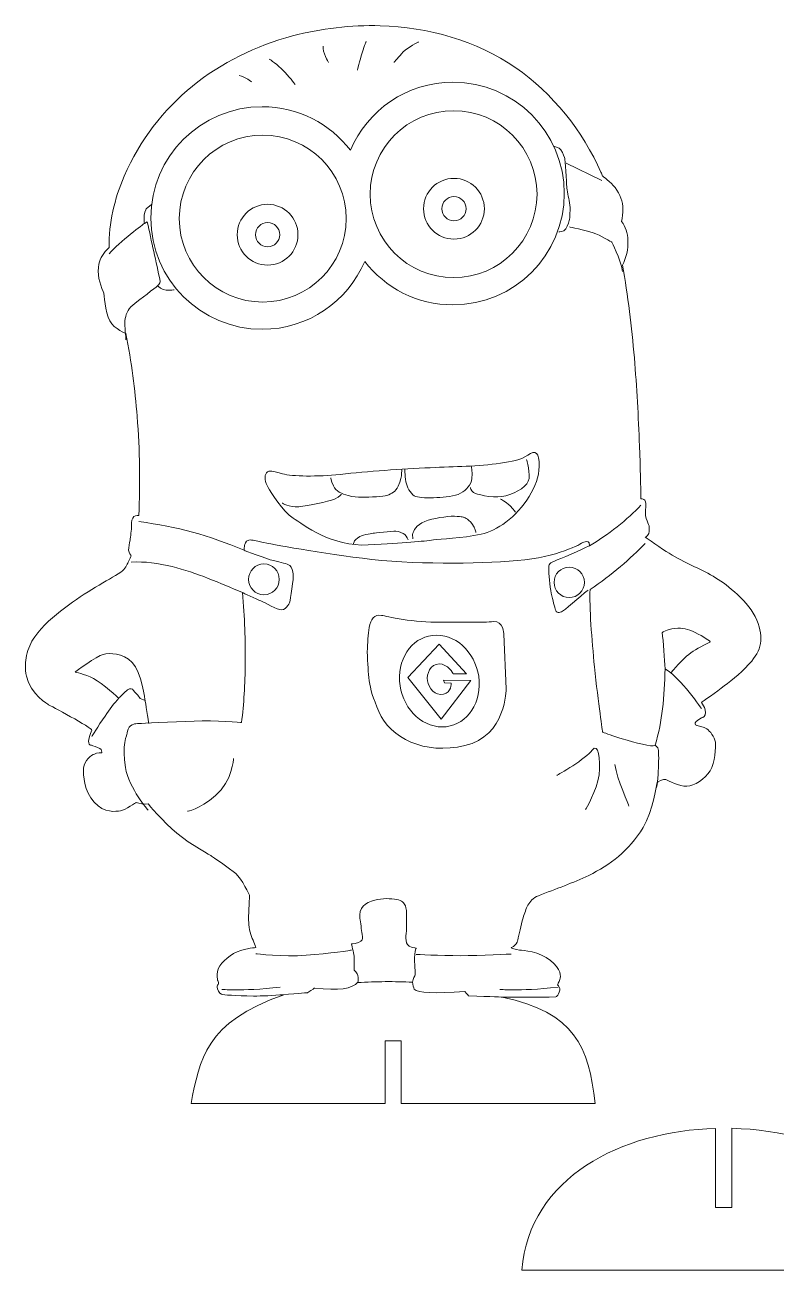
# Model space of a CAD drawing. Header units: centimetres. Extents: x -15.3 to 7.6, y -7 to 12.2.
# Drawn here: x -15.29 to -3.75, y -6.9 to 12.23 of the extents above; entities that cross this region are included whole.
import ezdxf

# ---------------------------------------------------------------- set-up
doc = ezdxf.new("R2010")
doc.units = ezdxf.units.CM
doc.header["$MEASUREMENT"] = 0
doc.layers.add('Camada 1', color=7, linetype='Continuous')

msp = doc.modelspace()

# ---------------------------------------------------------------- linework, layer by layer
at = {"layer": 'Camada 1', "color": 240, "lineweight": 9}
for centre, major_axis, ratio in [((-8.70866, 9.62719), (0, 1.28203), 1), ((-11.64067, 9.25144), (0, 1.28203), 1), ((-8.70251, 9.40308), (0, 0.4666), 0.99997857), ((-8.70251, 9.40309), (0.18633, 0), 0.99994633), ((-11.56598, 9.00426), (0, 0.4666), 0.99997857), ((-11.56598, 9.00426), (0, 0.18633), 1), ((-11.62246, 3.70846), (0, 0.23638), 1), ((-6.93187, 3.66226), (0, 0.2333), 1)]:
    msp.add_ellipse(centre, major_axis=major_axis, ratio=ratio, dxfattribs=at)
at = {"layer": 'Camada 1', "color": 250, "lineweight": 9}
for points, knots in [([(-13.99948, 8.80624), (-14.00685, 9.18229), (-13.92046, 9.55319), (-13.76955, 9.90177), (-13.76955, 9.90177), (-13.52733, 10.46126), (-13.16703, 10.92488), (-12.72176, 11.28676), (-12.72176, 11.28676), (-12.27503, 11.64986), (-11.74322, 11.9067), (-11.18239, 12.05704), (-11.18239, 12.05704), (-10.74213, 12.17506), (-10.28395, 12.22746), (-9.83505, 12.2141), (-9.83505, 12.2141), (-9.09591, 12.19212), (-8.36408, 11.98877), (-7.75379, 11.56866), (-7.75379, 11.56866), (-7.19608, 11.18476), (-6.7152, 10.58719), (-6.4442, 9.96313), (-6.4442, 9.96313), (-6.4359, 9.94401), (-6.42779, 9.92485), (-6.41989, 9.90568), (-6.41989, 9.90568), (-6.41989, 9.90568), (-6.28978, 9.80793), (-6.22818, 9.72939), (-6.22818, 9.72939), (-6.14504, 9.62339), (-6.1099, 9.51394), (-6.10745, 9.39566), (-6.10745, 9.39566), (-6.10621, 9.33519), (-6.1135, 9.27239), (-6.12727, 9.20657), (-6.12727, 9.20657), (-6.0652, 9.12901), (-6.03532, 9.02561), (-6.03027, 8.91802), (-6.03027, 8.91802), (-6.02393, 8.78333), (-6.05648, 8.64204), (-6.11339, 8.53671), (-6.11339, 8.53671), (-6.0292, 8.065), (-5.97183, 7.58923), (-5.9311, 7.11181), (-5.9311, 7.11181), (-5.89269, 6.66144), (-5.86905, 6.20957), (-5.85167, 5.75827), (-5.85167, 5.75827), (-5.83844, 5.41442), (-5.83359, 5.13752), (-5.83112, 4.9468), (-5.83112, 4.9468), (-5.80381, 4.95048), (-5.78481, 4.9411), (-5.77258, 4.92307), (-5.77258, 4.92307), (-5.75566, 4.8981), (-5.75166, 4.85654), (-5.75639, 4.80976), (-5.75639, 4.80976), (-5.75905, 4.78357), (-5.76169, 4.75166), (-5.76169, 4.72805), (-5.76169, 4.72805), (-5.76169, 4.68032), (-5.73551, 4.60488), (-5.7232, 4.57715), (-5.7232, 4.57715), (-5.70494, 4.53606), (-5.7059, 4.5409), (-5.70365, 4.52083), (-5.70365, 4.52083), (-5.70186, 4.50482), (-5.7034, 4.48517), (-5.70548, 4.44548), (-5.70548, 4.44548), (-5.69799, 4.39869), (-5.75904, 4.35385), (-5.76324, 4.35697), (-5.76324, 4.35697), (-5.76324, 4.35697), (-5.49682, 4.17063), (-5.39672, 4.10903), (-5.39672, 4.10903), (-5.14659, 3.95508), (-4.94029, 3.88462), (-4.72215, 3.75685), (-4.72215, 3.75685), (-4.61736, 3.69548), (-4.50984, 3.62088), (-4.39341, 3.51748), (-4.39341, 3.51748), (-4.26987, 3.40775), (-4.1434, 3.27308), (-4.07702, 3.13735), (-4.07702, 3.13735), (-4.0031, 2.98622), (-3.98263, 2.86226), (-3.98802, 2.76359), (-3.98802, 2.76359), (-3.99395, 2.65495), (-4.04951, 2.55057), (-4.12724, 2.45406), (-4.12724, 2.45406), (-4.24926, 2.30256), (-4.42598, 2.17045), (-4.55132, 2.07171), (-4.55132, 2.07171), (-4.65296, 1.99164), (-4.89935, 1.81917), (-4.89935, 1.81917), (-4.89935, 1.81917), (-4.89935, 1.81917), (-4.8547, 1.73754), (-4.8547, 1.73754), (-4.8547, 1.73754), (-4.8547, 1.73754), (-4.82545, 1.67288), (-4.84085, 1.62821), (-4.84085, 1.62821), (-4.85624, 1.58355), (-4.9009, 1.58048), (-4.9009, 1.58048), (-4.9009, 1.58048), (-4.9009, 1.58048), (-4.96866, 1.53428), (-4.96866, 1.53428), (-4.96866, 1.53428), (-4.96866, 1.53428), (-5.00101, 1.5081), (-4.99792, 1.48808), (-4.99792, 1.48808), (-4.99484, 1.46805), (-4.96712, 1.4619), (-4.96712, 1.4619), (-4.96712, 1.4619), (-4.96712, 1.4619), (-4.86393, 1.44651), (-4.81773, 1.41262), (-4.81773, 1.41262), (-4.77153, 1.37874), (-4.69607, 1.28635), (-4.68683, 1.20781), (-4.68683, 1.20781), (-4.67759, 1.12927), (-4.69299, 0.89211), (-4.76845, 0.76892), (-4.76845, 0.76892), (-4.84392, 0.64573), (-5.0087, 0.53023), (-5.1242, 0.53023), (-5.1242, 0.53023), (-5.23969, 0.53023), (-5.41063, 0.61493), (-5.44759, 0.63341), (-5.44759, 0.63341), (-5.48454, 0.65188), (-5.58155, 0.58567), (-5.58155, 0.58567), (-5.58155, 0.58567), (-5.58155, 0.58567), (-5.64775, 0.14529), (-5.79559, -0.1011), (-5.79559, -0.1011), (-6.01614, -0.46869), (-6.30384, -0.67845), (-6.63267, -0.83861), (-6.63267, -0.83861), (-6.87209, -0.95521), (-7.13332, -1.04553), (-7.40634, -1.1513), (-7.40634, -1.1513), (-7.48641, -1.18725), (-7.53367, -1.24018), (-7.56548, -1.29763), (-7.56548, -1.29763), (-7.5941, -1.34935), (-7.61905, -1.41897), (-7.64086, -1.49352), (-7.64086, -1.49352), (-7.67558, -1.61217), (-7.70238, -1.74336), (-7.72353, -1.83499), (-7.72353, -1.83499), (-7.72353, -1.83499), (-7.73356, -1.88658), (-7.76589, -1.91276), (-7.76589, -1.91276), (-7.79823, -1.93894), (-7.82364, -1.9505), (-7.82364, -1.9505), (-7.82364, -1.9505), (-7.82364, -1.9505), (-7.75586, -1.98512), (-7.69734, -1.98665), (-7.69734, -1.98665), (-7.63883, -1.98819), (-7.39089, -2.01127), (-7.22149, -2.14525), (-7.22149, -2.14525), (-7.05208, -2.27923), (-7.05825, -2.39319), (-7.07519, -2.43784), (-7.07519, -2.43784), (-7.09213, -2.4825), (-7.11061, -2.52253), (-7.11061, -2.52253), (-7.11061, -2.52253), (-7.11061, -2.52253), (-7.08287, -2.54717), (-7.07826, -2.57643), (-7.07826, -2.57643), (-7.07365, -2.6057), (-7.09059, -2.65958), (-7.10753, -2.67806), (-7.10753, -2.67806), (-7.12446, -2.69655), (-7.13832, -2.70579), (-7.13832, -2.70579), (-7.13832, -2.70579), (-7.40135, -2.71351), (-7.6772, -2.71451), (-7.96079, -2.70887), (-7.96079, -2.70887), (-6.84322, -2.94875), (-6.63509, -3.46679), (-6.53242, -4.34604), (-6.53242, -4.34604), (-6.53242, -4.34604), (-9.51187, -4.34604), (-9.51187, -4.34604), (-9.51187, -4.34604), (-9.51187, -4.34604), (-9.51187, -3.3838), (-9.51187, -3.3838), (-9.51187, -3.3838), (-9.51187, -3.3838), (-9.76187, -3.3838), (-9.76187, -3.3838), (-9.76187, -3.3838), (-9.76187, -3.3838), (-9.76187, -4.34604), (-9.76187, -4.34604), (-9.76187, -4.34604), (-9.76187, -4.34604), (-12.74132, -4.34604), (-12.74132, -4.34604), (-12.74132, -4.34604), (-12.6139, -3.68165), (-12.52298, -3.08779), (-11.31496, -2.67207), (-11.31496, -2.67207), (-11.47583, -2.68375), (-11.65596, -2.69411), (-11.78177, -2.69342), (-11.78177, -2.69342), (-12.06357, -2.69187), (-12.24529, -2.67338), (-12.27609, -2.66569), (-12.27609, -2.66569), (-12.30689, -2.658), (-12.3423, -2.581), (-12.3423, -2.5579), (-12.3423, -2.5579), (-12.3423, -2.53481), (-12.3269, -2.51939), (-12.32074, -2.50246), (-12.32074, -2.50246), (-12.31458, -2.48552), (-12.3346, -2.44703), (-12.3346, -2.44703), (-12.3346, -2.44703), (-12.3346, -2.44703), (-12.35309, -2.37156), (-12.33307, -2.29611), (-12.33307, -2.29611), (-12.31305, -2.22065), (-12.18214, -2.07591), (-12.03277, -2.01584), (-12.03277, -2.01584), (-11.8834, -1.95578), (-11.74481, -1.94809), (-11.74481, -1.94809), (-11.74481, -1.94809), (-11.74481, -1.94809), (-11.7833, -1.85414), (-11.81411, -1.77714), (-11.81411, -1.77714), (-11.84491, -1.70016), (-11.85876, -1.5708), (-11.85876, -1.49842), (-11.85876, -1.49842), (-11.85876, -1.42604), (-11.84182, -1.14577), (-11.84182, -1.14577), (-11.84182, -1.14577), (-11.84182, -1.14577), (-11.96656, -0.88859), (-12.05588, -0.8116), (-12.05588, -0.8116), (-12.14519, -0.73462), (-12.42546, -0.54365), (-12.42546, -0.54365), (-12.42546, -0.54365), (-12.42546, -0.54365), (-12.74269, -0.3681), (-12.95828, -0.19254), (-12.95828, -0.19254), (-13.17387, -0.01699), (-13.40178, 0.2602), (-13.40178, 0.2602), (-13.40178, 0.2602), (-13.45589, 0.25193), (-13.5427, 0.26271), (-13.58503, 0.28176), (-13.58503, 0.28176), (-13.58503, 0.28176), (-13.75133, 0.16628), (-13.82525, 0.15395), (-13.82525, 0.15395), (-13.89919, 0.14162), (-14.07087, 0.11236), (-14.23101, 0.28638), (-14.23101, 0.28638), (-14.39116, 0.46038), (-14.39888, 0.69445), (-14.39272, 0.80995), (-14.39272, 0.80995), (-14.38656, 0.92544), (-14.26953, 1.00705), (-14.22795, 1.02554), (-14.22795, 1.02554), (-14.18638, 1.04402), (-14.11246, 1.04556), (-14.11246, 1.04556), (-14.11246, 1.04556), (-14.11246, 1.04556), (-14.11091, 1.09485), (-14.1448, 1.11024), (-14.1448, 1.11024), (-14.17868, 1.12563), (-14.26336, 1.15798), (-14.27107, 1.15952), (-14.27107, 1.15952), (-14.27743, 1.16078), (-14.29843, 1.15579), (-14.30819, 1.1764), (-14.30819, 1.1764), (-14.32082, 1.20323), (-14.3179, 1.2392), (-14.30876, 1.27554), (-14.30876, 1.27554), (-14.29777, 1.31919), (-14.27776, 1.36339), (-14.2649, 1.39281), (-14.2649, 1.39281), (-14.25204, 1.42224), (-14.93017, 1.78236), (-14.93017, 1.78236), (-14.93017, 1.78236), (-14.93017, 1.78236), (-15.21353, 1.94865), (-15.27051, 2.22122), (-15.27051, 2.22122), (-15.29492, 2.33801), (-15.2888, 2.44802), (-15.26984, 2.54106), (-15.26984, 2.54106), (-15.24889, 2.64387), (-15.20397, 2.73795), (-15.14457, 2.82451), (-15.14457, 2.82451), (-15.02523, 2.99844), (-14.84741, 3.14209), (-14.68802, 3.26541), (-14.68802, 3.26541), (-14.36195, 3.5177), (-14.02299, 3.68948), (-13.81991, 3.81811), (-13.81991, 3.81811), (-13.75523, 3.87047), (-13.72136, 3.93515), (-13.70595, 3.9721), (-13.70595, 3.9721), (-13.69055, 4.00906), (-13.66284, 4.07066), (-13.66284, 4.07066), (-13.66284, 4.07066), (-13.66284, 4.07066), (-13.6998, 4.1215), (-13.70135, 4.15846), (-13.70135, 4.15846), (-13.70289, 4.19542), (-13.68595, 4.26625), (-13.67978, 4.31245), (-13.67978, 4.31245), (-13.67363, 4.35864), (-13.65512, 4.4695), (-13.65667, 4.53265), (-13.65667, 4.53265), (-13.65822, 4.5958), (-13.64896, 4.65276), (-13.61971, 4.67278), (-13.61971, 4.67278), (-13.59046, 4.69281), (-13.54272, 4.69281), (-13.54272, 4.69281), (-13.54272, 4.69281), (-13.52404, 5.18003), (-13.52754, 5.68308), (-13.56992, 6.21391), (-13.56992, 6.21391), (-13.60233, 6.61993), (-13.65751, 7.04225), (-13.74292, 7.48614), (-13.74292, 7.48614), (-13.74292, 7.48614), (-13.91539, 7.54773), (-13.99237, 7.68325), (-13.99237, 7.68325), (-14.06937, 7.81877), (-14.06936, 8.0867), (-14.09092, 8.1329), (-14.09092, 8.1329), (-14.14727, 8.25359), (-14.1893, 8.40704), (-14.15774, 8.5529), (-14.15774, 8.5529), (-14.13814, 8.6435), (-14.09012, 8.73118), (-13.99948, 8.80624)], [0, 0, 0, 0, 0.00900901, 0.00900901, 0.00900901, 0.00900901, 0.01801802, 0.01801802, 0.01801802, 0.01801802, 0.02702703, 0.02702703, 0.02702703, 0.02702703, 0.03603604, 0.03603604, 0.03603604, 0.03603604, 0.04504505, 0.04504505, 0.04504505, 0.04504505, 0.05405405, 0.05405405, 0.05405405, 0.05405405, 0.06306306, 0.06306306, 0.06306306, 0.06306306, 0.07207207, 0.07207207, 0.07207207, 0.07207207, 0.08108108, 0.08108108, 0.08108108, 0.08108108, 0.09009009, 0.09009009, 0.09009009, 0.09009009, 0.0990991, 0.0990991, 0.0990991, 0.0990991, 0.10810811, 0.10810811, 0.10810811, 0.10810811, 0.11711712, 0.11711712, 0.11711712, 0.11711712, 0.12612613, 0.12612613, 0.12612613, 0.12612613, 0.13513514, 0.13513514, 0.13513514, 0.13513514, 0.14414414, 0.14414414, 0.14414414, 0.14414414, 0.15315315, 0.15315315, 0.15315315, 0.15315315, 0.16216216, 0.16216216, 0.16216216, 0.16216216, 0.17117117, 0.17117117, 0.17117117, 0.17117117, 0.18018018, 0.18018018, 0.18018018, 0.18018018, 0.18918919, 0.18918919, 0.18918919, 0.18918919, 0.1981982, 0.1981982, 0.1981982, 0.1981982, 0.20720721, 0.20720721, 0.20720721, 0.20720721, 0.21621622, 0.21621622, 0.21621622, 0.21621622, 0.22522523, 0.22522523, 0.22522523, 0.22522523, 0.23423423, 0.23423423, 0.23423423, 0.23423423, 0.24324324, 0.24324324, 0.24324324, 0.24324324, 0.25225225, 0.25225225, 0.25225225, 0.25225225, 0.26126126, 0.26126126, 0.26126126, 0.26126126, 0.27027027, 0.27027027, 0.27027027, 0.27027027, 0.27927928, 0.27927928, 0.27927928, 0.27927928, 0.28828829, 0.28828829, 0.28828829, 0.28828829, 0.2972973, 0.2972973, 0.2972973, 0.2972973, 0.30630631, 0.30630631, 0.30630631, 0.30630631, 0.31531532, 0.31531532, 0.31531532, 0.31531532, 0.32432432, 0.32432432, 0.32432432, 0.32432432, 0.33333333, 0.33333333, 0.33333333, 0.33333333, 0.34234234, 0.34234234, 0.34234234, 0.34234234, 0.35135135, 0.35135135, 0.35135135, 0.35135135, 0.36036036, 0.36036036, 0.36036036, 0.36036036, 0.36936937, 0.36936937, 0.36936937, 0.36936937, 0.37837838, 0.37837838, 0.37837838, 0.37837838, 0.38738739, 0.38738739, 0.38738739, 0.38738739, 0.3963964, 0.3963964, 0.3963964, 0.3963964, 0.40540541, 0.40540541, 0.40540541, 0.40540541, 0.41441441, 0.41441441, 0.41441441, 0.41441441, 0.42342342, 0.42342342, 0.42342342, 0.42342342, 0.43243243, 0.43243243, 0.43243243, 0.43243243, 0.44144144, 0.44144144, 0.44144144, 0.44144144, 0.45045045, 0.45045045, 0.45045045, 0.45045045, 0.45945946, 0.45945946, 0.45945946, 0.45945946, 0.46846847, 0.46846847, 0.46846847, 0.46846847, 0.47747748, 0.47747748, 0.47747748, 0.47747748, 0.48648649, 0.48648649, 0.48648649, 0.48648649, 0.4954955, 0.4954955, 0.4954955, 0.4954955, 0.5045045, 0.5045045, 0.5045045, 0.5045045, 0.51351351, 0.51351351, 0.51351351, 0.51351351, 0.52252252, 0.52252252, 0.52252252, 0.52252252, 0.53153153, 0.53153153, 0.53153153, 0.53153153, 0.54054054, 0.54054054, 0.54054054, 0.54054054, 0.54954955, 0.54954955, 0.54954955, 0.54954955, 0.55855856, 0.55855856, 0.55855856, 0.55855856, 0.56756757, 0.56756757, 0.56756757, 0.56756757, 0.57657658, 0.57657658, 0.57657658, 0.57657658, 0.58558559, 0.58558559, 0.58558559, 0.58558559, 0.59459459, 0.59459459, 0.59459459, 0.59459459, 0.6036036, 0.6036036, 0.6036036, 0.6036036, 0.61261261, 0.61261261, 0.61261261, 0.61261261, 0.62162162, 0.62162162, 0.62162162, 0.62162162, 0.63063063, 0.63063063, 0.63063063, 0.63063063, 0.63963964, 0.63963964, 0.63963964, 0.63963964, 0.64864865, 0.64864865, 0.64864865, 0.64864865, 0.65765766, 0.65765766, 0.65765766, 0.65765766, 0.66666667, 0.66666667, 0.66666667, 0.66666667, 0.67567568, 0.67567568, 0.67567568, 0.67567568, 0.68468468, 0.68468468, 0.68468468, 0.68468468, 0.69369369, 0.69369369, 0.69369369, 0.69369369, 0.7027027, 0.7027027, 0.7027027, 0.7027027, 0.71171171, 0.71171171, 0.71171171, 0.71171171, 0.72072072, 0.72072072, 0.72072072, 0.72072072, 0.72972973, 0.72972973, 0.72972973, 0.72972973, 0.73873874, 0.73873874, 0.73873874, 0.73873874, 0.74774775, 0.74774775, 0.74774775, 0.74774775, 0.75675676, 0.75675676, 0.75675676, 0.75675676, 0.76576577, 0.76576577, 0.76576577, 0.76576577, 0.77477477, 0.77477477, 0.77477477, 0.77477477, 0.78378378, 0.78378378, 0.78378378, 0.78378378, 0.79279279, 0.79279279, 0.79279279, 0.79279279, 0.8018018, 0.8018018, 0.8018018, 0.8018018, 0.81081081, 0.81081081, 0.81081081, 0.81081081, 0.81981982, 0.81981982, 0.81981982, 0.81981982, 0.82882883, 0.82882883, 0.82882883, 0.82882883, 0.83783784, 0.83783784, 0.83783784, 0.83783784, 0.84684685, 0.84684685, 0.84684685, 0.84684685, 0.85585586, 0.85585586, 0.85585586, 0.85585586, 0.86486486, 0.86486486, 0.86486486, 0.86486486, 0.87387387, 0.87387387, 0.87387387, 0.87387387, 0.88288288, 0.88288288, 0.88288288, 0.88288288, 0.89189189, 0.89189189, 0.89189189, 0.89189189, 0.9009009, 0.9009009, 0.9009009, 0.9009009, 0.90990991, 0.90990991, 0.90990991, 0.90990991, 0.91891892, 0.91891892, 0.91891892, 0.91891892, 0.92792793, 0.92792793, 0.92792793, 0.92792793, 0.93693694, 0.93693694, 0.93693694, 0.93693694, 0.94594595, 0.94594595, 0.94594595, 0.94594595, 0.95495495, 0.95495495, 0.95495495, 0.95495495, 0.96396396, 0.96396396, 0.96396396, 0.96396396, 0.97297297, 0.97297297, 0.97297297, 0.97297297, 0.98198198, 0.98198198, 0.98198198, 0.98198198, 1, 1, 1, 1]), ([(-9.33731, -2.48109), (-9.33731, -2.48109), (-9.33732, -2.47941), (-9.33732, -2.47941), (-9.33732, -2.47941), (-9.33732, -2.4286), (-9.29727, -2.37315), (-9.29727, -2.37315), (-9.29727, -2.37315), (-9.29727, -2.37315), (-9.30037, -2.24842), (-9.30498, -2.20992), (-9.30498, -2.20992), (-9.30959, -2.17143), (-9.31114, -2.04823), (-9.30036, -2.00973), (-9.30036, -2.00973), (-9.28958, -1.97124), (-9.28496, -1.95737), (-9.28496, -1.95737), (-9.28496, -1.95737), (-9.28496, -1.95737), (-9.39725, -1.94199), (-9.41881, -1.90348), (-9.41881, -1.90348), (-9.44037, -1.86497), (-9.44499, -1.81877), (-9.44037, -1.7695), (-9.44037, -1.7695), (-9.43575, -1.72023), (-9.43113, -1.65093), (-9.43113, -1.65093), (-9.43113, -1.65093), (-9.43113, -1.65093), (-9.42188, -1.35371), (-9.44806, -1.30752), (-9.44806, -1.30752), (-9.47424, -1.26132), (-9.49889, -1.22436), (-9.58204, -1.20896), (-9.58204, -1.20896), (-9.67179, -1.19234), (-9.80556, -1.19011), (-9.92088, -1.21953), (-9.92088, -1.21953), (-10.06161, -1.25542), (-10.17489, -1.33847), (-10.14719, -1.5), (-10.14719, -1.5), (-10.13795, -1.5539), (-10.12256, -1.68327), (-10.11486, -1.74485), (-10.11486, -1.74485), (-10.10715, -1.80644), (-10.09791, -1.81724), (-10.13333, -1.85111), (-10.13333, -1.85111), (-10.16875, -1.88498), (-10.27656, -1.89114), (-10.27656, -1.89114), (-10.27656, -1.89114), (-10.27656, -1.89114), (-10.24499, -2.02662), (-10.23728, -2.08053), (-10.23728, -2.08053), (-10.22958, -2.13444), (-10.23728, -2.29458), (-10.23728, -2.29458), (-10.23728, -2.29458), (-10.23728, -2.29458), (-10.18953, -2.34231), (-10.17721, -2.37926), (-10.17721, -2.37926), (-10.16487, -2.41622), (-10.17874, -2.47936), (-10.17874, -2.47936), (-10.17874, -2.47936), (-10.17874, -2.47936), (-10.17915, -2.48248), (-10.18074, -2.48744), (-10.18074, -2.48744), (-10.0407, -2.47812), (-9.89902, -2.47296), (-9.75724, -2.47194), (-9.75724, -2.47194), (-9.61687, -2.47093), (-9.47641, -2.47405), (-9.33731, -2.48109)], [0, 0, 0, 0, 0.04347826, 0.04347826, 0.04347826, 0.04347826, 0.08695652, 0.08695652, 0.08695652, 0.08695652, 0.13043478, 0.13043478, 0.13043478, 0.13043478, 0.17391304, 0.17391304, 0.17391304, 0.17391304, 0.2173913, 0.2173913, 0.2173913, 0.2173913, 0.26086957, 0.26086957, 0.26086957, 0.26086957, 0.30434783, 0.30434783, 0.30434783, 0.30434783, 0.34782609, 0.34782609, 0.34782609, 0.34782609, 0.39130435, 0.39130435, 0.39130435, 0.39130435, 0.43478261, 0.43478261, 0.43478261, 0.43478261, 0.47826087, 0.47826087, 0.47826087, 0.47826087, 0.52173913, 0.52173913, 0.52173913, 0.52173913, 0.56521739, 0.56521739, 0.56521739, 0.56521739, 0.60869565, 0.60869565, 0.60869565, 0.60869565, 0.65217391, 0.65217391, 0.65217391, 0.65217391, 0.69565217, 0.69565217, 0.69565217, 0.69565217, 0.73913043, 0.73913043, 0.73913043, 0.73913043, 0.7826087, 0.7826087, 0.7826087, 0.7826087, 0.82608696, 0.82608696, 0.82608696, 0.82608696, 0.86956522, 0.86956522, 0.86956522, 0.86956522, 0.91304348, 0.91304348, 0.91304348, 0.91304348, 1, 1, 1, 1])]:
    msp.add_open_spline(points, degree=3, knots=knots, dxfattribs=at)
at = {"layer": 'Camada 1', "color": 240, "lineweight": 9}
for points in [[(-10.62968, 11.65157), (-10.62968, 11.65157), (-10.72515, 11.81482), (-10.71283, 11.90105)], [(-11.81542, 11.35283), (-11.81542, 11.35283), (-11.90166, 11.43291), (-12.0033, 11.44831)], [(-6.43191, 9.83745), (-6.43191, 9.83745), (-6.97843, 10.10523), (-6.97843, 10.10523)], [(-13.4585, 9.17827), (-13.4585, 9.17827), (-13.84442, 8.89317), (-13.99948, 8.70923)], [(-13.44724, 1.84533), (-13.44724, 1.84533), (-13.39241, 1.52234), (-13.39214, 1.49207)], [(-6.0148, 0.22439), (-6.0148, 0.22439), (-6.19342, 0.64634), (-6.23346, 0.86192)], [(-12.26687, -2.59057), (-12.26687, -2.59057), (-12.00199, -2.62446), (-11.37063, -2.5567)], [(-7.99995, -2.59057), (-7.99995, -2.59057), (-7.73507, -2.62446), (-7.10371, -2.5567)]]:
    msp.add_open_spline(points, degree=3, dxfattribs=at)
for points, knots in [([(-10.05066, 11.97188), (-10.05066, 11.97188), (-10.0753, 11.92569), (-10.11226, 11.79942), (-10.11226, 11.79942), (-10.14922, 11.67314), (-10.18618, 11.53147), (-10.18618, 11.53147)], [0, 0, 0, 0, 0.33333333, 0.33333333, 0.33333333, 0.33333333, 1, 1, 1, 1]), ([(-9.24683, 11.96572), (-9.24683, 11.96572), (-9.41313, 11.88258), (-9.48089, 11.81173), (-9.48089, 11.81173), (-9.54865, 11.74089), (-9.62256, 11.65157), (-9.62256, 11.65157)], [0, 0, 0, 0, 0.33333333, 0.33333333, 0.33333333, 0.33333333, 1, 1, 1, 1]), ([(-11.53516, 11.70086), (-11.53516, 11.70086), (-11.40271, 11.60538), (-11.32572, 11.52838), (-11.32572, 11.52838), (-11.24873, 11.45138), (-11.14402, 11.31279), (-11.14402, 11.31279)], [0, 0, 0, 0, 0.33333333, 0.33333333, 0.33333333, 0.33333333, 1, 1, 1, 1]), ([(-8.71789, 11.3465), (-7.77341, 11.3465), (-7.00779, 10.58088), (-7.00779, 9.63642), (-7.00779, 9.63642), (-7.00779, 8.69194), (-7.77341, 7.92632), (-8.71789, 7.92632), (-8.71789, 7.92632), (-9.27037, 7.92632), (-9.76162, 8.18835), (-10.07424, 8.59487), (-10.07424, 8.59487), (-10.33387, 7.98117), (-10.94159, 7.55057), (-11.64989, 7.55057), (-11.64989, 7.55057), (-12.59436, 7.55057), (-13.35998, 8.31619), (-13.35998, 9.26067), (-13.35998, 9.26067), (-13.35998, 10.20513), (-12.59436, 10.97075), (-11.64989, 10.97075), (-11.64989, 10.97075), (-11.09737, 10.97075), (-10.60612, 10.70869), (-10.29349, 10.30214), (-10.29349, 10.30214), (-10.03386, 10.91587), (-9.42619, 11.3465), (-8.71789, 11.3465)], [0, 0, 0, 0, 0.11111111, 0.11111111, 0.11111111, 0.11111111, 0.22222222, 0.22222222, 0.22222222, 0.22222222, 0.33333333, 0.33333333, 0.33333333, 0.33333333, 0.44444444, 0.44444444, 0.44444444, 0.44444444, 0.55555556, 0.55555556, 0.55555556, 0.55555556, 0.66666667, 0.66666667, 0.66666667, 0.66666667, 0.77777778, 0.77777778, 0.77777778, 0.77777778, 1, 1, 1, 1]), ([(-7.1687, 10.36157), (-7.1687, 10.36157), (-7.0893, 10.35162), (-7.05851, 10.30851), (-7.05851, 10.30851), (-7.02772, 10.26539), (-6.99999, 10.17608), (-6.99999, 10.17608), (-6.99999, 10.17608), (-6.99999, 10.17608), (-6.97226, 9.79724), (-6.96919, 9.74181), (-6.96919, 9.74181), (-6.96612, 9.68638), (-6.94148, 9.57859), (-6.92608, 9.49543), (-6.92608, 9.49543), (-6.91068, 9.41227), (-6.92608, 9.23672), (-6.92608, 9.23672), (-6.92608, 9.23672), (-6.92608, 9.23672), (-6.95071, 9.13816), (-6.98459, 9.09196), (-6.98459, 9.09196), (-7.01848, 9.04576), (-7.08931, 9.04885), (-7.08931, 9.04885)], [0, 0, 0, 0, 0.125, 0.125, 0.125, 0.125, 0.25, 0.25, 0.25, 0.25, 0.375, 0.375, 0.375, 0.375, 0.5, 0.5, 0.5, 0.5, 0.625, 0.625, 0.625, 0.625, 0.75, 0.75, 0.75, 0.75, 1, 1, 1, 1]), ([(-13.34729, 9.47005), (-13.34729, 9.47005), (-13.43387, 9.40001), (-13.43387, 9.40001), (-13.43387, 9.40001), (-13.43387, 9.40001), (-13.46776, 9.3107), (-13.46467, 9.25834), (-13.46467, 9.25834), (-13.46159, 9.20598), (-13.4585, 9.17827), (-13.4585, 9.17827), (-13.4585, 9.17827), (-13.4585, 9.17827), (-13.41539, 9.2029), (-13.41539, 9.2029), (-13.41539, 9.2029), (-13.34865, 8.89799), (-13.28193, 8.59309), (-13.2152, 8.28819), (-13.2152, 8.28819), (-13.2152, 8.28819), (-13.22137, 8.24506), (-13.25524, 8.21734), (-13.25524, 8.21734), (-13.28911, 8.18963), (-13.53858, 8.00175), (-13.60634, 7.94939), (-13.60634, 7.94939), (-13.70045, 7.87668), (-13.73928, 7.80004), (-13.75267, 7.71662), (-13.75267, 7.71662), (-13.76842, 7.61846), (-13.74897, 7.51087), (-13.74292, 7.38913)], [0, 0, 0, 0, 0.1, 0.1, 0.1, 0.1, 0.2, 0.2, 0.2, 0.2, 0.3, 0.3, 0.3, 0.3, 0.4, 0.4, 0.4, 0.4, 0.5, 0.5, 0.5, 0.5, 0.6, 0.6, 0.6, 0.6, 0.7, 0.7, 0.7, 0.7, 0.8, 0.8, 0.8, 0.8, 1, 1, 1, 1]), ([(-6.92916, 9.12276), (-6.92916, 9.12276), (-6.6797, 9.07041), (-6.56574, 9.03345), (-6.56574, 9.03345), (-6.45178, 8.99649), (-6.27623, 8.8887), (-6.27623, 8.8887), (-6.27623, 8.8887), (-6.27623, 8.8887), (-6.14915, 8.65004), (-6.11339, 8.4397)], [0, 0, 0, 0, 0.25, 0.25, 0.25, 0.25, 0.5, 0.5, 0.5, 0.5, 1, 1, 1, 1]), ([(-13.25524, 8.21734), (-13.25524, 8.21734), (-13.18747, 8.14955), (-13.12587, 8.14955), (-13.12587, 8.14955), (-13.06427, 8.14955), (-12.99959, 8.15878), (-12.99959, 8.15878)], [0, 0, 0, 0, 0.33333333, 0.33333333, 0.33333333, 0.33333333, 1, 1, 1, 1]), ([(-10.45282, 5.3216), (-10.79161, 5.28464), (-11.192, 5.28772), (-11.33675, 5.33084), (-11.33675, 5.33084), (-11.48149, 5.37395), (-11.54308, 5.39244), (-11.58313, 5.34624), (-11.58313, 5.34624), (-11.62317, 5.30004), (-11.60161, 5.19839), (-11.55849, 5.1214), (-11.55849, 5.1214), (-11.51538, 5.04442), (-11.33059, 4.75491), (-11.17351, 4.65019), (-11.17351, 4.65019), (-11.01644, 4.54547), (-10.5791, 4.20669), (-10.01857, 4.23748), (-10.01857, 4.23748), (-9.45804, 4.26827), (-9.17163, 4.29291), (-9.01763, 4.31447), (-9.01763, 4.31447), (-8.91682, 4.32858), (-8.57717, 4.3374), (-8.28632, 4.40228), (-8.28632, 4.40228), (-8.15929, 4.4306), (-8.02875, 4.49652), (-7.90811, 4.58659), (-7.90811, 4.58659), (-7.62648, 4.79684), (-7.3986, 5.13878), (-7.39452, 5.44168), (-7.39452, 5.44168), (-7.39145, 5.66958), (-7.44688, 5.6973), (-7.56699, 5.61723), (-7.56699, 5.61723), (-7.68711, 5.53715), (-7.81647, 5.51867), (-7.98586, 5.49402), (-7.98586, 5.49402), (-8.34061, 5.44241), (-8.67561, 5.44217), (-9.06667, 5.42469), (-9.06667, 5.42469), (-9.5147, 5.40467), (-10.02098, 5.3687), (-10.45282, 5.3216)], [0, 0, 0, 0, 0.07142857, 0.07142857, 0.07142857, 0.07142857, 0.14285714, 0.14285714, 0.14285714, 0.14285714, 0.21428571, 0.21428571, 0.21428571, 0.21428571, 0.28571429, 0.28571429, 0.28571429, 0.28571429, 0.35714286, 0.35714286, 0.35714286, 0.35714286, 0.42857143, 0.42857143, 0.42857143, 0.42857143, 0.5, 0.5, 0.5, 0.5, 0.57142857, 0.57142857, 0.57142857, 0.57142857, 0.64285714, 0.64285714, 0.64285714, 0.64285714, 0.71428571, 0.71428571, 0.71428571, 0.71428571, 0.78571429, 0.78571429, 0.78571429, 0.78571429, 0.85714286, 0.85714286, 0.85714286, 0.85714286, 1, 1, 1, 1]), ([(-8.4509, 5.1183), (-8.4509, 5.1183), (-8.44473, 5.07518), (-8.4047, 5.04438), (-8.4047, 5.04438), (-8.36467, 5.01358), (-8.12751, 4.96123), (-7.96736, 4.97971), (-7.96736, 4.97971), (-7.80722, 4.99818), (-7.60394, 5.11522), (-7.56082, 5.21686), (-7.56082, 5.21686), (-7.51771, 5.31849), (-7.58854, 5.55256), (-7.58854, 5.55256)], [0, 0, 0, 0, 0.2, 0.2, 0.2, 0.2, 0.4, 0.4, 0.4, 0.4, 0.6, 0.6, 0.6, 0.6, 1, 1, 1, 1]), ([(-9.50382, 5.40115), (-9.50382, 5.40115), (-9.50957, 5.31313), (-9.50957, 5.31313), (-9.50957, 5.31313), (-9.50957, 5.31313), (-9.51573, 5.22228), (-9.56039, 5.13912), (-9.56039, 5.13912), (-9.60506, 5.05596), (-9.65279, 5.02978), (-9.73287, 4.99745), (-9.73287, 4.99745), (-9.78375, 4.9769), (-9.98445, 4.97188), (-10.12405, 4.97098), (-10.12405, 4.97098), (-10.18085, 4.9706), (-10.25457, 4.97722), (-10.32566, 4.99477), (-10.32566, 4.99477), (-10.42509, 5.01933), (-10.51943, 5.06537), (-10.55519, 5.14374), (-10.55519, 5.14374), (-10.59522, 5.23151), (-10.59215, 5.27002), (-10.59215, 5.27002)], [0, 0, 0, 0, 0.125, 0.125, 0.125, 0.125, 0.25, 0.25, 0.25, 0.25, 0.375, 0.375, 0.375, 0.375, 0.5, 0.5, 0.5, 0.5, 0.625, 0.625, 0.625, 0.625, 0.75, 0.75, 0.75, 0.75, 1, 1, 1, 1]), ([(-9.45547, 5.40413), (-9.45547, 5.40413), (-9.45803, 5.25689), (-9.43339, 5.17681), (-9.43339, 5.17681), (-9.40874, 5.09674), (-9.35331, 5.00128), (-9.29171, 4.98279), (-9.29171, 4.98279), (-9.23011, 4.96431), (-9.09459, 4.95506), (-8.96832, 4.96431), (-8.96832, 4.96431), (-8.84204, 4.97355), (-8.69422, 4.97971), (-8.60182, 5.03206), (-8.60182, 5.03206), (-8.50942, 5.08442), (-8.43549, 5.16141), (-8.42626, 5.25997), (-8.42626, 5.25997), (-8.41703, 5.35853), (-8.43719, 5.45056), (-8.43719, 5.45056)], [0, 0, 0, 0, 0.14285714, 0.14285714, 0.14285714, 0.14285714, 0.28571429, 0.28571429, 0.28571429, 0.28571429, 0.42857143, 0.42857143, 0.42857143, 0.42857143, 0.57142857, 0.57142857, 0.57142857, 0.57142857, 0.71428571, 0.71428571, 0.71428571, 0.71428571, 1, 1, 1, 1]), ([(-10.43354, 5.019), (-10.43354, 5.019), (-10.44277, 4.98358), (-10.53979, 4.942), (-10.53979, 4.942), (-10.63681, 4.90042), (-10.93555, 4.83729), (-11.08647, 4.82497), (-11.08647, 4.82497), (-11.23738, 4.81266), (-11.3421, 4.8804), (-11.3421, 4.8804)], [0, 0, 0, 0, 0.25, 0.25, 0.25, 0.25, 0.5, 0.5, 0.5, 0.5, 1, 1, 1, 1]), ([(-13.54272, 4.5958), (-12.94537, 4.51842), (-12.48348, 4.38761), (-11.92666, 4.15513), (-11.92666, 4.15513), (-11.92461, 4.18182), (-11.92255, 4.20851), (-11.9205, 4.2352), (-11.9205, 4.2352), (-11.9205, 4.2352), (-11.90818, 4.30297), (-11.85582, 4.3122), (-11.85582, 4.3122), (-11.80347, 4.32143), (-11.72338, 4.29679), (-11.67411, 4.28447), (-11.67411, 4.28447), (-11.62483, 4.27216), (-10.8826, 4.13048), (-10.10955, 4.03193), (-10.10955, 4.03193), (-9.3365, 3.93337), (-8.36943, 3.94571), (-7.7319, 3.99806), (-7.7319, 3.99806), (-7.09437, 4.05042), (-6.76483, 4.2506), (-6.70632, 4.2814), (-6.70632, 4.2814), (-6.6478, 4.3122), (-6.62316, 4.26909), (-6.62316, 4.26909), (-6.62316, 4.26909), (-6.62316, 4.26909), (-6.62009, 4.22597), (-6.62009, 4.22597), (-6.62009, 4.22597), (-6.49098, 4.2991), (-6.3396, 4.40321), (-6.19638, 4.5163), (-6.19638, 4.5163), (-6.05784, 4.62569), (-5.92693, 4.7435), (-5.83111, 4.84979)], [0, 0, 0, 0, 0.08333333, 0.08333333, 0.08333333, 0.08333333, 0.16666667, 0.16666667, 0.16666667, 0.16666667, 0.25, 0.25, 0.25, 0.25, 0.33333333, 0.33333333, 0.33333333, 0.33333333, 0.41666667, 0.41666667, 0.41666667, 0.41666667, 0.5, 0.5, 0.5, 0.5, 0.58333333, 0.58333333, 0.58333333, 0.58333333, 0.66666667, 0.66666667, 0.66666667, 0.66666667, 0.75, 0.75, 0.75, 0.75, 0.83333333, 0.83333333, 0.83333333, 0.83333333, 1, 1, 1, 1]), ([(-7.98659, 4.94202), (-7.98659, 4.94202), (-7.91267, 4.90814), (-7.8403, 4.8373), (-7.8403, 4.8373), (-7.76793, 4.76646), (-7.75715, 4.74028), (-7.75715, 4.74028)], [0, 0, 0, 0, 0.33333333, 0.33333333, 0.33333333, 0.33333333, 1, 1, 1, 1]), ([(-9.33483, 4.33295), (-9.33483, 4.33295), (-9.3379, 4.4007), (-9.3379, 4.4007), (-9.3379, 4.4007), (-9.3379, 4.4007), (-9.32867, 4.48385), (-9.23473, 4.55161), (-9.23473, 4.55161), (-9.14079, 4.61937), (-8.956, 4.65786), (-8.79893, 4.67326), (-8.79893, 4.67326), (-8.64185, 4.68866), (-8.55869, 4.66403), (-8.55869, 4.66403), (-8.55869, 4.66403), (-8.55869, 4.66403), (-8.48477, 4.644), (-8.4278, 4.56701), (-8.4278, 4.56701), (-8.37083, 4.49002), (-8.36775, 4.42996), (-8.36775, 4.42996)], [0, 0, 0, 0, 0.14285714, 0.14285714, 0.14285714, 0.14285714, 0.28571429, 0.28571429, 0.28571429, 0.28571429, 0.42857143, 0.42857143, 0.42857143, 0.42857143, 0.57142857, 0.57142857, 0.57142857, 0.57142857, 0.71428571, 0.71428571, 0.71428571, 0.71428571, 1, 1, 1, 1]), ([(-9.40487, 4.31601), (-9.40487, 4.31601), (-9.43028, 4.37067), (-9.45646, 4.39608), (-9.45646, 4.39608), (-9.48264, 4.42149), (-9.545, 4.44692), (-9.59659, 4.44845), (-9.59659, 4.44845), (-9.64818, 4.44999), (-9.93846, 4.41688), (-9.93846, 4.41688), (-9.93846, 4.41688), (-9.93846, 4.41688), (-10.09091, 4.39841), (-10.14789, 4.36761), (-10.14789, 4.36761), (-10.20487, 4.33681), (-10.23105, 4.3014), (-10.23721, 4.28292), (-10.23721, 4.28292), (-10.24337, 4.26443), (-10.24568, 4.25442), (-10.24568, 4.25442)], [0, 0, 0, 0, 0.14285714, 0.14285714, 0.14285714, 0.14285714, 0.28571429, 0.28571429, 0.28571429, 0.28571429, 0.42857143, 0.42857143, 0.42857143, 0.42857143, 0.57142857, 0.57142857, 0.57142857, 0.57142857, 0.71428571, 0.71428571, 0.71428571, 0.71428571, 1, 1, 1, 1]), ([(-6.62009, 4.22597), (-6.62009, 4.22597), (-6.98807, 4.05261), (-7.11742, 4.00642), (-7.11742, 4.00642), (-7.24677, 3.96023), (-7.24677, 3.93867), (-7.24677, 3.87092), (-7.24677, 3.87092), (-7.24677, 3.80316), (-7.22831, 3.60296), (-7.20674, 3.49517), (-7.20674, 3.49517), (-7.18517, 3.38738), (-7.15746, 3.28574), (-7.13898, 3.2303), (-7.13898, 3.2303), (-7.12049, 3.17486), (-7.0589, 3.20259), (-7.01886, 3.2303), (-7.01886, 3.2303), (-6.97882, 3.25802), (-6.64312, 3.54445), (-6.64312, 3.54445)], [0, 0, 0, 0, 0.14285714, 0.14285714, 0.14285714, 0.14285714, 0.28571429, 0.28571429, 0.28571429, 0.28571429, 0.42857143, 0.42857143, 0.42857143, 0.42857143, 0.57142857, 0.57142857, 0.57142857, 0.57142857, 0.71428571, 0.71428571, 0.71428571, 0.71428571, 1, 1, 1, 1]), ([(-5.76324, 4.25996), (-5.99267, 4.03197), (-6.27326, 3.77567), (-6.61081, 3.55451), (-6.61081, 3.55451), (-6.62568, 3.29321), (-6.58465, 2.77268), (-6.5434, 2.36658), (-6.5434, 2.36658), (-6.48556, 1.79708), (-6.41752, 1.35937), (-6.41752, 1.35937), (-6.41752, 1.35937), (-6.37231, 1.34359), (-6.25334, 1.30244), (-6.11983, 1.26092), (-6.11983, 1.26092), (-5.90998, 1.19564), (-5.66414, 1.1294), (-5.61214, 1.15917), (-5.61214, 1.15917), (-5.61214, 1.15917), (-5.56747, 1.14376), (-5.56131, 1.07908), (-5.56131, 1.07908), (-5.55375, 0.99959), (-5.55788, 0.84724), (-5.56751, 0.71248), (-5.56751, 0.71248), (-5.57319, 0.63297), (-5.5808, 0.55957), (-5.58904, 0.51085)], [0, 0, 0, 0, 0.11111111, 0.11111111, 0.11111111, 0.11111111, 0.22222222, 0.22222222, 0.22222222, 0.22222222, 0.33333333, 0.33333333, 0.33333333, 0.33333333, 0.44444444, 0.44444444, 0.44444444, 0.44444444, 0.55555556, 0.55555556, 0.55555556, 0.55555556, 0.66666667, 0.66666667, 0.66666667, 0.66666667, 0.77777778, 0.77777778, 0.77777778, 0.77777778, 1, 1, 1, 1]), ([(-11.92666, 4.15513), (-11.92666, 4.15513), (-11.58394, 4.02183), (-11.47307, 3.99719), (-11.47307, 3.99719), (-11.36219, 3.97255), (-11.26673, 3.94793), (-11.22669, 3.9202), (-11.22669, 3.9202), (-11.18664, 3.89247), (-11.18049, 3.83089), (-11.17124, 3.79084), (-11.17124, 3.79084), (-11.162, 3.7508), (-11.2236, 3.3689), (-11.2236, 3.3689), (-11.2236, 3.3689), (-11.2236, 3.3689), (-11.26979, 3.24262), (-11.34679, 3.23954), (-11.34679, 3.23954), (-11.42379, 3.23647), (-11.60243, 3.35351), (-11.67018, 3.37815), (-11.67018, 3.37815), (-11.73794, 3.40278), (-11.9505, 3.50532), (-11.9505, 3.50532)], [0, 0, 0, 0, 0.125, 0.125, 0.125, 0.125, 0.25, 0.25, 0.25, 0.25, 0.375, 0.375, 0.375, 0.375, 0.5, 0.5, 0.5, 0.5, 0.625, 0.625, 0.625, 0.625, 0.75, 0.75, 0.75, 0.75, 1, 1, 1, 1]), ([(-13.40178, 0.16318), (-13.40178, 0.16318), (-13.68909, 0.49017), (-13.75068, 0.81972), (-13.75068, 0.81972), (-13.81227, 1.14927), (-13.72295, 1.34022), (-13.72295, 1.34022), (-13.72295, 1.34022), (-13.72295, 1.34022), (-13.71988, 1.40337), (-13.69525, 1.43724), (-13.69525, 1.43724), (-13.67061, 1.47112), (-13.61826, 1.4896), (-13.60901, 1.4896), (-13.60901, 1.4896), (-13.59977, 1.4896), (-13.52432, 1.49422), (-13.52432, 1.49422), (-13.52432, 1.49422), (-13.52432, 1.49422), (-13.02845, 1.51884), (-12.69583, 1.53116), (-12.69583, 1.53116), (-12.3632, 1.54347), (-11.96591, 1.50959), (-11.96591, 1.50959), (-11.96591, 1.50959), (-11.93053, 1.7924), (-11.91179, 2.0981), (-11.90903, 2.42577), (-11.90903, 2.42577), (-11.9062, 2.76271), (-11.92025, 3.12288), (-11.9505, 3.50532), (-11.9505, 3.50532), (-12.28945, 3.64744), (-12.65759, 3.81304), (-13.03164, 3.90514), (-13.03164, 3.90514), (-13.24154, 3.95681), (-13.4533, 3.98536), (-13.66284, 3.97365)], [0, 0, 0, 0, 0.08333333, 0.08333333, 0.08333333, 0.08333333, 0.16666667, 0.16666667, 0.16666667, 0.16666667, 0.25, 0.25, 0.25, 0.25, 0.33333333, 0.33333333, 0.33333333, 0.33333333, 0.41666667, 0.41666667, 0.41666667, 0.41666667, 0.5, 0.5, 0.5, 0.5, 0.58333333, 0.58333333, 0.58333333, 0.58333333, 0.66666667, 0.66666667, 0.66666667, 0.66666667, 0.75, 0.75, 0.75, 0.75, 0.83333333, 0.83333333, 0.83333333, 0.83333333, 1, 1, 1, 1]), ([(-9.81441, 3.15565), (-9.81441, 3.15565), (-9.37708, 3.05095), (-8.98593, 3.05095), (-8.98593, 3.05095), (-8.59478, 3.05095), (-8.24677, 3.04478), (-8.09585, 3.06018), (-8.09585, 3.06018), (-7.94493, 3.07558), (-7.93569, 2.86923), (-7.93569, 2.86923), (-7.93569, 2.86923), (-7.93569, 2.86923), (-7.89869, 2.02841), (-7.89869, 2.02841), (-7.89869, 2.02841), (-7.89869, 2.02841), (-7.90484, 1.29541), (-8.53313, 1.15373), (-8.53313, 1.15373), (-9.16142, 1.01206), (-9.67883, 1.26459), (-9.85747, 1.6773), (-9.85747, 1.6773), (-10.0361, 2.09001), (-10.01146, 2.21937), (-10.0361, 2.59511), (-10.0361, 2.59511), (-10.02802, 2.73056), (-10.02579, 2.86648), (-10.00543, 2.97087), (-10.00543, 2.97087), (-9.98115, 3.09542), (-9.93103, 3.17513), (-9.81441, 3.15565)], [0, 0, 0, 0, 0.1, 0.1, 0.1, 0.1, 0.2, 0.2, 0.2, 0.2, 0.3, 0.3, 0.3, 0.3, 0.4, 0.4, 0.4, 0.4, 0.5, 0.5, 0.5, 0.5, 0.6, 0.6, 0.6, 0.6, 0.7, 0.7, 0.7, 0.7, 0.8, 0.8, 0.8, 0.8, 1, 1, 1, 1]), ([(-8.96907, 2.85227), (-8.63143, 2.85227), (-8.33881, 2.5365), (-8.3155, 2.14698), (-8.3155, 2.14698), (-8.29218, 1.75746), (-8.54699, 1.44169), (-8.88463, 1.44169), (-8.88463, 1.44169), (-9.22227, 1.44169), (-9.51488, 1.75746), (-9.5382, 2.14698), (-9.5382, 2.14698), (-9.56152, 2.5365), (-9.30671, 2.85227), (-8.96907, 2.85227)], [0, 0, 0, 0, 0.2, 0.2, 0.2, 0.2, 0.4, 0.4, 0.4, 0.4, 0.6, 0.6, 0.6, 0.6, 1, 1, 1, 1]), ([(-8.51157, 2.25478), (-8.51157, 2.25478), (-8.93195, 2.71522), (-8.93195, 2.71522), (-8.93195, 2.71522), (-8.93195, 2.71522), (-9.41088, 2.20087), (-9.41088, 2.20087), (-9.41088, 2.20087), (-9.41088, 2.20087), (-8.90118, 1.5618), (-8.90118, 1.5618), (-8.90118, 1.5618), (-8.90118, 1.5618), (-8.4438, 2.15314), (-8.4438, 2.15314), (-8.4438, 2.15314), (-8.4438, 2.15314), (-8.86421, 2.15776), (-8.86421, 2.15776), (-8.86421, 2.15776), (-8.86421, 2.15776), (-8.84882, 2.1208), (-8.84882, 2.1208), (-8.84882, 2.1208), (-8.84882, 2.1208), (-8.7441, 2.11156), (-8.7441, 2.11156), (-8.7441, 2.11156), (-8.7441, 2.11156), (-8.73794, 1.97297), (-8.86575, 1.9437), (-8.86575, 1.9437), (-8.99357, 1.91444), (-9.08904, 2.03611), (-9.10906, 2.14852), (-9.10906, 2.14852), (-9.12908, 2.26093), (-9.06286, 2.40877), (-8.93043, 2.41031), (-8.93043, 2.41031), (-8.798, 2.41184), (-8.71484, 2.25862), (-8.71484, 2.25862), (-8.71484, 2.25862), (-8.71484, 2.25862), (-8.51157, 2.25478), (-8.51157, 2.25478)], [0, 0, 0, 0, 0.07692308, 0.07692308, 0.07692308, 0.07692308, 0.15384615, 0.15384615, 0.15384615, 0.15384615, 0.23076923, 0.23076923, 0.23076923, 0.23076923, 0.30769231, 0.30769231, 0.30769231, 0.30769231, 0.38461538, 0.38461538, 0.38461538, 0.38461538, 0.46153846, 0.46153846, 0.46153846, 0.46153846, 0.53846154, 0.53846154, 0.53846154, 0.53846154, 0.61538462, 0.61538462, 0.61538462, 0.61538462, 0.69230769, 0.69230769, 0.69230769, 0.69230769, 0.76923077, 0.76923077, 0.76923077, 0.76923077, 0.84615385, 0.84615385, 0.84615385, 0.84615385, 1, 1, 1, 1]), ([(-5.4581, 2.33655), (-5.46525, 2.12145), (-5.4741, 1.91907), (-5.49799, 1.71809), (-5.49799, 1.71809), (-5.51992, 1.53356), (-5.55454, 1.35019), (-5.61214, 1.15917)], [0, 0, 0, 0, 0.33333333, 0.33333333, 0.33333333, 0.33333333, 1, 1, 1, 1]), ([(-5.36878, 2.27342), (-5.36878, 2.27342), (-5.24255, 2.16162), (-5.13168, 2.02918), (-5.13168, 2.02918), (-5.02081, 1.89674), (-4.89935, 1.72215), (-4.89935, 1.72215)], [0, 0, 0, 0, 0.33333333, 0.33333333, 0.33333333, 0.33333333, 1, 1, 1, 1]), ([(-14.2649, 1.2958), (-14.2649, 1.2958), (-14.17433, 1.44805), (-14.06408, 1.60868), (-14.06408, 1.60868), (-13.99593, 1.708), (-13.92022, 1.81054), (-13.85378, 1.88229)], [0, 0, 0, 0, 0.33333333, 0.33333333, 0.33333333, 0.33333333, 1, 1, 1, 1]), ([(-7.12354, 0.6956), (-7.10507, 0.70485), (-6.67081, 0.95739), (-6.57841, 1.08367), (-6.57841, 1.08367), (-6.48601, 1.20994), (-6.44598, 0.95122), (-6.4737, 0.70792), (-6.4737, 0.70792), (-6.50141, 0.46461), (-6.68005, 0.1751), (-6.68005, 0.1751)], [0, 0, 0, 0, 0.25, 0.25, 0.25, 0.25, 0.5, 0.5, 0.5, 0.5, 1, 1, 1, 1]), ([(-12.09136, 0.95426), (-12.09136, 0.95426), (-12.1006, 0.61241), (-12.36546, 0.38758), (-12.36546, 0.38758), (-12.63033, 0.16274), (-12.79664, 0.14734), (-12.79664, 0.14734)], [0, 0, 0, 0, 0.33333333, 0.33333333, 0.33333333, 0.33333333, 1, 1, 1, 1]), ([(-11.74481, -2.0451), (-11.74481, -2.0451), (-11.33061, -2.09161), (-10.97335, -2.06697), (-10.97335, -2.06697), (-10.61608, -2.04232), (-10.27655, -1.98815), (-10.27655, -1.98815)], [0, 0, 0, 0, 0.33333333, 0.33333333, 0.33333333, 0.33333333, 1, 1, 1, 1]), ([(-7.82364, -2.0475), (-7.82364, -2.0475), (-8.29695, -2.07313), (-8.60494, -2.07313), (-8.60494, -2.07313), (-8.91293, -2.07313), (-9.28496, -2.05438), (-9.28496, -2.05438)], [0, 0, 0, 0, 0.33333333, 0.33333333, 0.33333333, 0.33333333, 1, 1, 1, 1]), ([(-11.33366, -2.67341), (-11.07497, -2.65184), (-10.94562, -2.64106), (-10.94562, -2.64106), (-10.94562, -2.64106), (-10.87684, -2.59383), (-10.84245, -2.57022), (-10.84245, -2.57022), (-10.84245, -2.57022), (-10.47932, -2.61391), (-10.25808, -2.58362), (-10.17874, -2.47936)], [0, 0, 0, 0, 0.25, 0.25, 0.25, 0.25, 0.5, 0.5, 0.5, 0.5, 1, 1, 1, 1]), ([(-9.33732, -2.47941), (-9.33265, -2.52722), (-9.32444, -2.56367), (-9.31268, -2.58875), (-9.31268, -2.58875), (-9.25958, -2.64516), (-9.00061, -2.65704), (-8.53576, -2.62439), (-8.53576, -2.62439), (-8.49542, -2.66929), (-8.47525, -2.69174), (-8.47525, -2.69174), (-8.47525, -2.69174), (-8.12196, -2.70336), (-7.94531, -2.70917), (-7.94531, -2.70917)], [0, 0, 0, 0, 0.2, 0.2, 0.2, 0.2, 0.4, 0.4, 0.4, 0.4, 0.6, 0.6, 0.6, 0.6, 1, 1, 1, 1])]:
    msp.add_open_spline(points, degree=3, knots=knots, dxfattribs=at)
at = {"layer": 'Camada 1', "color": 175, "lineweight": 9}
for points, knots in [([(-5.4581, 2.33655), (-5.47082, 2.47127), (-5.48618, 2.75638), (-5.50276, 2.89247), (-5.50276, 2.89247), (-5.50276, 2.89247), (-5.43961, 2.9402), (-5.31027, 2.95406), (-5.31027, 2.95406), (-5.18092, 2.96793), (-5.11931, 2.94944), (-4.99458, 2.89093), (-4.99458, 2.89093), (-4.86985, 2.83241), (-4.75898, 2.74772), (-4.75898, 2.74772), (-4.75898, 2.74772), (-5.05726, 2.6095), (-5.15339, 2.52548), (-5.36878, 2.27342), (-5.36878, 2.27342), (-5.39856, 2.29446), (-5.42832, 2.31551), (-5.4581, 2.33655)], [0, 0, 0, 0, 0.14285714, 0.14285714, 0.14285714, 0.14285714, 0.28571429, 0.28571429, 0.28571429, 0.28571429, 0.42857143, 0.42857143, 0.42857143, 0.42857143, 0.57142857, 0.57142857, 0.57142857, 0.57142857, 0.71428571, 0.71428571, 0.71428571, 0.71428571, 1, 1, 1, 1]), ([(-13.44724, 1.84533), (-13.44724, 1.84533), (-13.50268, 2.28267), (-13.64743, 2.43359), (-13.64743, 2.43359), (-13.79217, 2.58451), (-13.99237, 2.57834), (-14.09092, 2.55678), (-14.09092, 2.55678), (-14.18948, 2.53522), (-14.52518, 2.28267), (-14.52518, 2.28267), (-14.52518, 2.28267), (-14.52518, 2.28267), (-14.38352, 2.25497), (-14.24184, 2.18412), (-14.24184, 2.18412), (-14.10017, 2.11328), (-13.85378, 1.88229), (-13.85378, 1.88229), (-13.85378, 1.88229), (-13.85378, 1.88229), (-13.75985, 1.98085), (-13.71673, 2.01165), (-13.71673, 2.01165), (-13.67362, 2.04245), (-13.64743, 2.03166), (-13.62433, 2.00087), (-13.62433, 2.00087), (-13.60124, 1.97008), (-13.55966, 1.9285), (-13.55966, 1.9285), (-13.55966, 1.9285), (-13.55966, 1.9285), (-13.5227, 1.88077), (-13.5227, 1.88077), (-13.5227, 1.88077), (-13.5227, 1.88077), (-13.44724, 1.84533), (-13.44724, 1.84533)], [0, 0, 0, 0, 0.09090909, 0.09090909, 0.09090909, 0.09090909, 0.18181818, 0.18181818, 0.18181818, 0.18181818, 0.27272727, 0.27272727, 0.27272727, 0.27272727, 0.36363636, 0.36363636, 0.36363636, 0.36363636, 0.45454545, 0.45454545, 0.45454545, 0.45454545, 0.54545455, 0.54545455, 0.54545455, 0.54545455, 0.63636364, 0.63636364, 0.63636364, 0.63636364, 0.72727273, 0.72727273, 0.72727273, 0.72727273, 0.81818182, 0.81818182, 0.81818182, 0.81818182, 1, 1, 1, 1])]:
    msp.add_open_spline(points, degree=3, knots=knots, dxfattribs=at)
at = {"layer": 'Camada 1', "color": 250, "lineweight": 20}
msp.add_open_spline([(-7.66132, -6.90368), (-7.66132, -6.90368), (-4.55687, -6.90368), (-4.55687, -6.90368), (-4.55687, -6.90368), (-4.55687, -6.90368), (-1.45242, -6.90368), (-1.45242, -6.90368), (-1.45242, -6.90368), (-1.46469, -5.51096), (-2.9281, -4.76166), (-4.43187, -4.72555), (-4.43187, -4.72555), (-4.43187, -4.72555), (-4.43187, -5.94144), (-4.43187, -5.94144), (-4.43187, -5.94144), (-4.43187, -5.94144), (-4.68187, -5.94144), (-4.68187, -5.94144), (-4.68187, -5.94144), (-4.68187, -5.94144), (-4.68187, -4.72624), (-4.68187, -4.72624), (-4.68187, -4.72624), (-6.12833, -4.7677), (-7.53988, -5.47227), (-7.66132, -6.90368)], degree=3, knots=[0, 0, 0, 0, 0.125, 0.125, 0.125, 0.125, 0.25, 0.25, 0.25, 0.25, 0.375, 0.375, 0.375, 0.375, 0.5, 0.5, 0.5, 0.5, 0.625, 0.625, 0.625, 0.625, 0.75, 0.75, 0.75, 0.75, 1, 1, 1, 1], dxfattribs=at)

doc.saveas('drawing.dxf')
